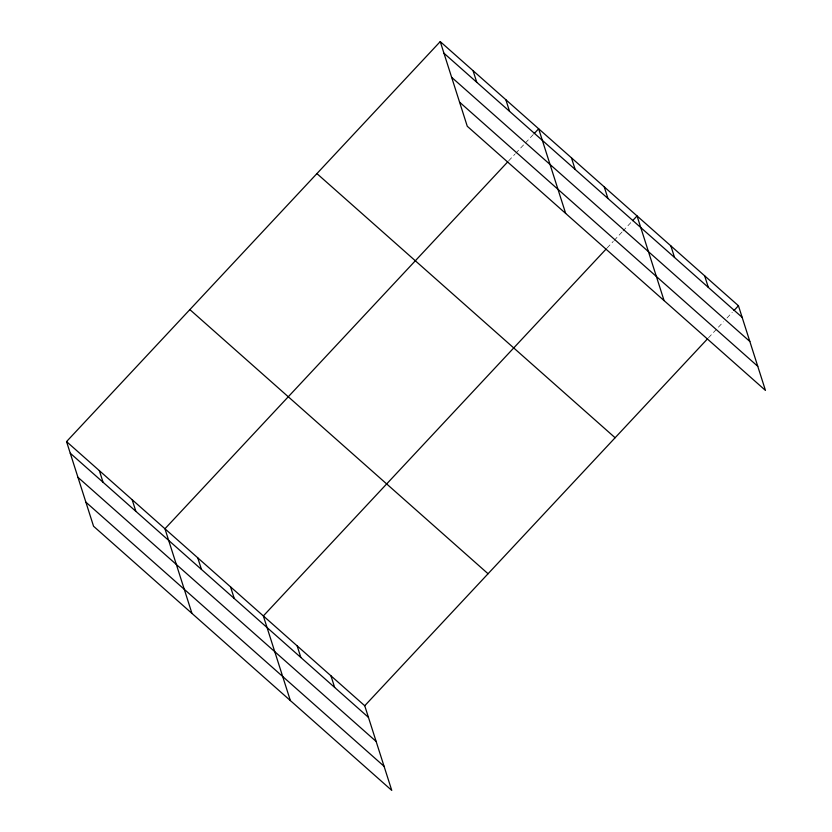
<?xml version="1.0" encoding="UTF-8"?>
<svg xmlns="http://www.w3.org/2000/svg" width="832" height="832" viewBox="0 0 832 832"><rect width="100%" height="100%" fill="white"/><g stroke="black" fill="none" stroke-linecap="round" stroke-linejoin="round"><path stroke-width="0.62" stroke-dasharray="4.16 3.12" d="M508.695 160.826L514.862 154.222M515.746 153.286L524.555 143.853M525.439 142.917L533.364 134.43M607.1 247.998L613.267 241.394M614.151 240.448L622.076 231.962M622.96 231.026L631.769 221.593M708.49 337.802L723.466 321.776M726.991 318.001L732.274 312.354"/><path stroke-width="1.25" d="M66.55 441.594L364.738 705.744L391.758 790.4L93.558 526.25L66.55 441.594L440.242 41.6L738.442 305.75L765.45 390.406L467.262 126.256L440.242 41.6M507.822 161.772L164.954 528.767L191.963 613.423M534.248 133.484L538.647 128.773L565.666 213.418M606.226 248.934L263.349 615.94L290.368 700.586M632.653 220.657L637.052 215.935L664.071 300.591M364.738 705.744L707.606 338.749M734.032 310.461L738.442 305.75M443.945 53.206L742.144 317.356M451.641 77.314L749.84 341.463M459.566 102.149L757.765 366.298M316.919 173.597L615.118 437.746M189.862 309.598L488.062 573.747M70.252 453.211L368.441 717.361M77.938 477.308L376.137 741.458M85.873 502.143L384.062 766.293M704.642 275.808L708.344 287.425M670.852 245.877L674.554 257.483M604.25 186.878L607.953 198.494M571.449 157.83L575.151 169.437M505.846 99.715L509.548 111.322M473.044 70.658L476.746 82.264M330.949 675.813L334.651 687.419M297.149 645.871L300.851 657.478M230.547 586.882L234.26 598.489M197.746 557.825L201.458 569.431M132.153 499.71L135.855 511.316M99.351 470.652L103.054 482.269"/></g></svg>
